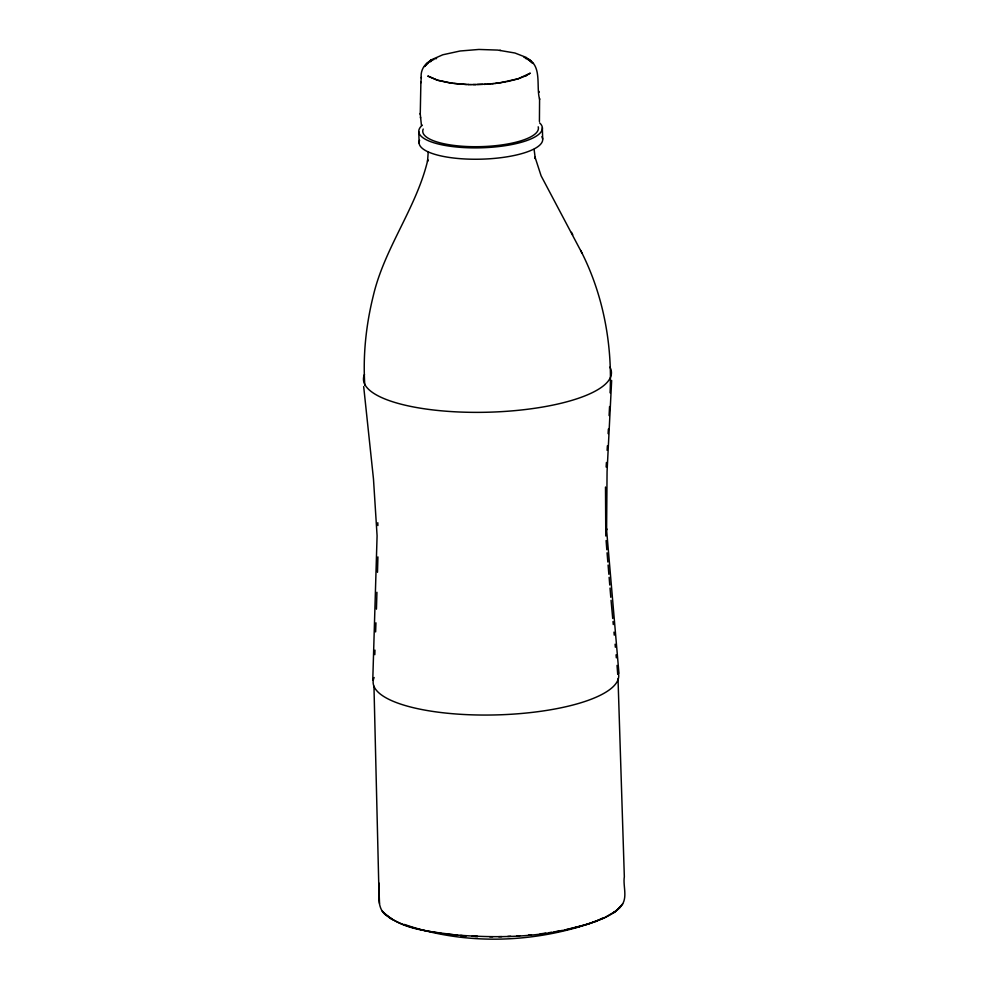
<?xml version="1.0" encoding="UTF-8"?>
<svg xmlns="http://www.w3.org/2000/svg" width="988" height="988" viewBox="0 0 988 988"><rect width="100%" height="100%" fill="white"/><g stroke="black" fill="none" stroke-linecap="round" stroke-linejoin="round"><path stroke-width="1.48" d="M373.958 686.215L378.725 882.79C379.602 893.238 375.996 908.577 386.716 915.691C402.573 927.115 422.592 930.35 441.438 933.45M372.772 680.127L377.083 535.755L373.476 478.995L363.683 386.58M605.496 487.035L605.792 536.002M376.934 592.281L376.44 609.164M377.49 572.287L377.922 556.911M610.078 392.816C612.449 343.935 603.149 294.103 580.648 250.421M611.646 380.479L607.064 471.572L606.595 530.111L606.471 528.469L618.933 673.186M374.81 654.686L374.971 650.129M375.625 631.925L375.946 622.823M609.102 415.553L609.559 406.55M606.138 467.04L606.41 462.483M607.126 450.343L607.398 445.786M608.114 433.633L608.386 429.076M428.224 151.954L427.545 161.365L427.829 159.809C416.652 207.554 384.53 247.729 373.303 295.733C366.054 324.854 362.843 355.149 364.794 385.122M420.888 82.029L420.258 114.336M539.423 121.499L539.584 98.541M421.259 78.126C420.196 70.049 424.914 62.75 432.398 60.194M420.802 82.868L421.345 77.299M446.724 934.154C499.619 939.082 555.664 938.316 605.323 917.42C611.572 914.295 617.982 910.64 622.107 904.823C627.615 896.61 622.885 885.643 624.33 876.739L618.019 678.744M622.662 903.946L616.734 910.442M619.995 907.441L613.252 912.961M529.037 60.182L532.977 63.467L526.221 57.415L514.921 53.006L497.68 50.079L478.896 49.449L460.087 51.005L442.822 54.772L431.46 59.749L426.964 63.281L424.544 66.529L428.273 63.022M588.379 924.015L603.668 918.21L616.191 910.874M612.597 913.406L615.055 911.739M430.521 60.379L431.46 59.749M429.459 61.108L430.41 60.466M430.064 61.911L431.423 61.182M525.653 75.903L530.334 73.149L518.218 78.731L499.953 82.856M598.765 920.075L602.445 918.136M404.413 924.435C465.632 945.862 535.99 943.219 596.678 921.088M526.406 75.545L518.008 78.879L507.264 81.596M595.789 921.52L599.679 919.63M433.176 59.836L433.979 59.49M435.683 58.823L436.573 58.49M588.391 924.015L564.704 929.992M574.72 927.794L579.462 926.596M562.11 930.486L554.095 931.906M505.029 81.905L506.226 81.683M503.806 82.128L494.803 83.523M548.599 932.758L551.366 932.326M545.808 933.141L540.14 933.87M498.792 82.893L492.172 83.795M493.58 83.523L486.837 84.239M528.555 935.093L531.482 934.833M490.913 83.795L484.132 84.4M516.712 935.982L519.688 935.809M485.516 84.202L473.203 84.548M507.733 936.439L510.734 936.303M482.786 84.338L477.303 84.511M498.718 936.686L501.731 936.636M475.969 84.659L471.844 84.536M489.727 936.76L492.716 936.748M470.486 84.511L471.894 84.659M470.547 84.635L467.793 84.437M469.201 84.61L461.174 84.091M474.919 936.414L477.859 936.538L471.992 936.291M466.534 84.523L453.591 83.363M466.213 935.969L460.507 935.55L463.347 935.76M459.988 84.128L451.183 83.041M457.691 935.303C432.201 931.363 400.832 930.881 381.973 910.738M499.879 50.314L500.694 50.413M452.529 83.338L437.363 80.139L427.779 76.039L437.598 80.287L450.158 83.004M523.936 57.279L525.517 57.897M526.258 58.218L527.666 58.872M525.777 58.527L526.505 58.848M528.321 59.206C542.264 66.492 535.941 87.092 539.646 99.393M527.814 59.502L528.444 59.836M384.023 913.245L392.594 919.593L391.927 919.198M388.877 917.296L391.297 918.852M529.197 59.366L530.766 60.725M582.031 253.187L541.103 175.815L535.051 157.178L535.298 158.71L534.1 149.349M571.509 232.316L572.768 234.823M421.419 125.254L420.196 113.472M611.053 600.346L612.721 618.5M613.005 621.526L613.276 624.552M613.98 632.122L614.252 635.148M615.092 644.225L615.363 647.251M616.067 654.809L616.339 657.835M617.043 665.406L617.722 674.322M606.817 549.748L606.101 540.572M607.064 552.811L607.842 562.011M608.102 565.074L608.867 574.287M609.127 577.35L609.769 585.019M610.028 588.082L610.794 597.283M539.04 91.452L539.102 92.304M420.468 117.177L420.53 118.041M379.528 903.427L378.725 882.79M377.786 522.701L377.898 525.542M542.35 127.711L542.671 139.073M418.801 131.762L419.122 143.124M618.266 672.779A122.845 35.914 -1.6 0 1 493.333 714.979A122.845 35.914 -1.6 0 1 374.131 677.521M609.905 367.141A124.031 36.26 -1.6 0 1 489.27 412.181A124.031 36.26 -1.6 0 1 364.486 374.464M538.201 126.81A57.86 16.919 -1.6 0 1 479.365 146.681A57.86 16.919 -1.6 0 1 423.222 129.045M541.93 136.702A61.812 18.068 -1.6 0 1 481.798 159.154A61.812 18.068 -1.6 0 1 419.604 140.358M539.609 122.883A61.812 18.068 -1.6 0 1 479.279 147.842A61.812 18.068 -1.6 0 1 422.37 125.155"/></g></svg>
